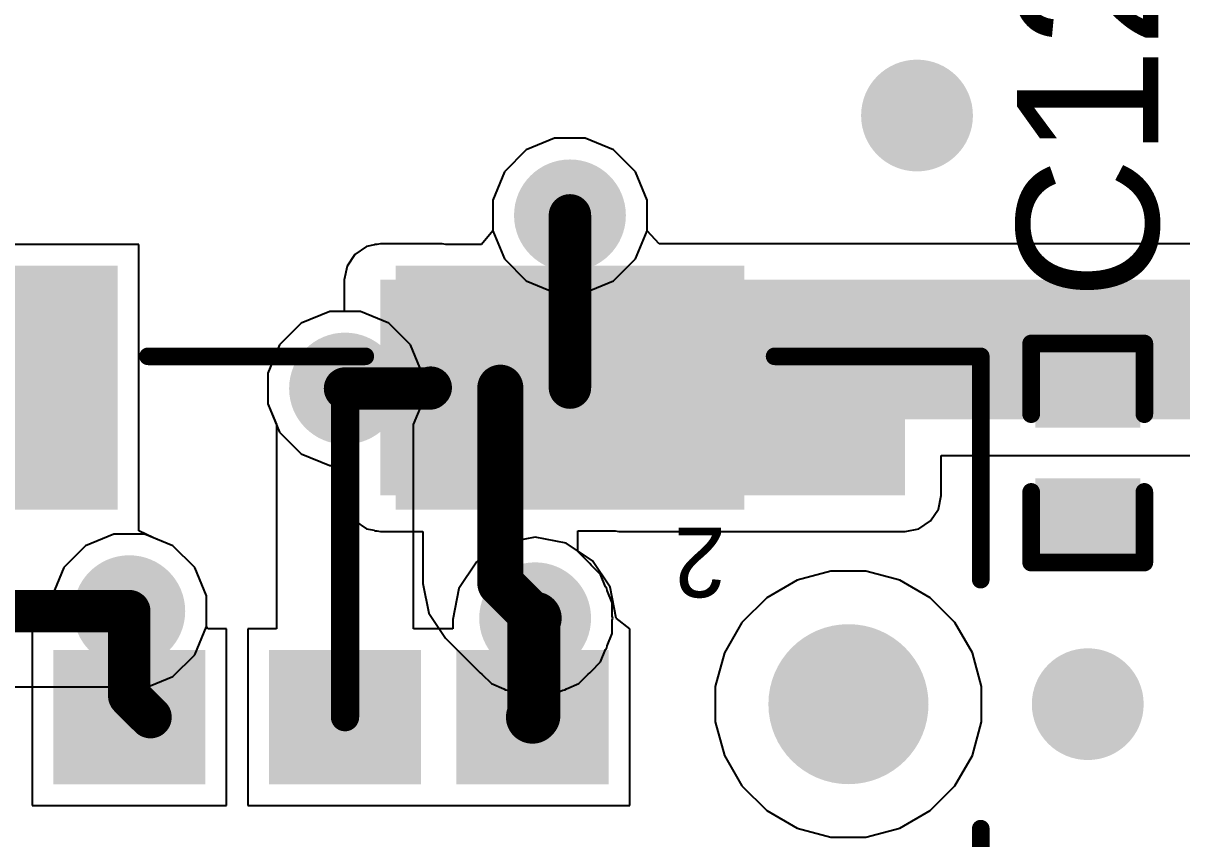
# Model space of a CAD drawing. Header units: millimetres. Extents: x 0 to 172, y 0 to 138.
# Drawn here: x 144.98 to 153.3, y 60.82 to 66.68 of the extents above; entities that cross this region are included whole.
import ezdxf

# ---------------------------------------------------------------- set-up
doc = ezdxf.new("R2010")
doc.units = ezdxf.units.MM
for name, color, linetype in [('BottomLayer', 5, 'Continuous'), ('BottomPaste', 16, 'Continuous'), ('BottomSolder', 6, 'Continuous'), ('PadHoleLayer', 156, 'Continuous'), ('TopLayer', 1, 'Continuous'), ('TopOverlay', 2, 'Continuous'), ('TopPaste', 8, 'Continuous'), ('TopSolder', 216, 'Continuous'), ('ViaHoleLayer', 16, 'Continuous')]:
    doc.layers.add(name, color=color, linetype=linetype)
doc.styles.add('Arial', font='', dxfattribs={"height": 0.2})
doc.styles.get('Arial').set_extended_font_data('Arial')

# ---------------------------------------------------------------- blocks, each defined once
blk = doc.blocks.new('R___0603_B_92')
at = {"layer": 'BottomLayer'}
for points in [[(-1.143, -0.4445), (-1.143, 0.4445), (-0.381, 0.4445), (-0.381, -0.4445)], [(0.381, -0.4445), (0.381, 0.4445), (1.143, 0.4445), (1.143, -0.4445)]]:
    blk.add_hatch(color=5, dxfattribs=at).paths.add_polyline_path(points)
at = {"layer": 'BottomPaste'}
for points in [[(-1.143, -0.4445), (-1.143, 0.4445), (-0.381, 0.4445), (-0.381, -0.4445)], [(0.381, -0.4445), (0.381, 0.4445), (1.143, 0.4445), (1.143, -0.4445)]]:
    blk.add_hatch(color=16, dxfattribs=at).paths.add_polyline_path(points)
at = {"layer": 'BottomSolder'}
for points in [[(-1.2446, -0.5461), (-1.2446, 0.5461), (-0.2794, 0.5461), (-0.2794, -0.5461)], [(0.2794, -0.5461), (0.2794, 0.5461), (1.2446, 0.5461), (1.2446, -0.5461)]]:
    blk.add_hatch(color=6, dxfattribs=at).paths.add_polyline_path(points)
blk = doc.blocks.new('R___0603_B_93')
at = {"layer": 'BottomLayer'}
for points in [[(-1.143, -0.4445), (-1.143, 0.4445), (-0.381, 0.4445), (-0.381, -0.4445)], [(0.381, -0.4445), (0.381, 0.4445), (1.143, 0.4445), (1.143, -0.4445)]]:
    blk.add_hatch(color=5, dxfattribs=at).paths.add_polyline_path(points)
at = {"layer": 'BottomPaste'}
for points in [[(-1.143, -0.4445), (-1.143, 0.4445), (-0.381, 0.4445), (-0.381, -0.4445)], [(0.381, -0.4445), (0.381, 0.4445), (1.143, 0.4445), (1.143, -0.4445)]]:
    blk.add_hatch(color=16, dxfattribs=at).paths.add_polyline_path(points)
at = {"layer": 'BottomSolder'}
for points in [[(-1.2446, -0.5461), (-1.2446, 0.5461), (-0.2794, 0.5461), (-0.2794, -0.5461)], [(0.2794, -0.5461), (0.2794, 0.5461), (1.2446, 0.5461), (1.2446, -0.5461)]]:
    blk.add_hatch(color=6, dxfattribs=at).paths.add_polyline_path(points)
blk = doc.blocks.new('R___0603_B_94')
at = {"layer": 'BottomLayer'}
for points in [[(-1.143, -0.4445), (-1.143, 0.4445), (-0.381, 0.4445), (-0.381, -0.4445)], [(0.381, -0.4445), (0.381, 0.4445), (1.143, 0.4445), (1.143, -0.4445)]]:
    blk.add_hatch(color=5, dxfattribs=at).paths.add_polyline_path(points)
at = {"layer": 'BottomPaste'}
for points in [[(-1.143, -0.4445), (-1.143, 0.4445), (-0.381, 0.4445), (-0.381, -0.4445)], [(0.381, -0.4445), (0.381, 0.4445), (1.143, 0.4445), (1.143, -0.4445)]]:
    blk.add_hatch(color=16, dxfattribs=at).paths.add_polyline_path(points)
at = {"layer": 'BottomSolder'}
for points in [[(-1.2446, -0.5461), (-1.2446, 0.5461), (-0.2794, 0.5461), (-0.2794, -0.5461)], [(0.2794, -0.5461), (0.2794, 0.5461), (1.2446, 0.5461), (1.2446, -0.5461)]]:
    blk.add_hatch(color=6, dxfattribs=at).paths.add_polyline_path(points)
blk = doc.blocks.new('2199230_3_257')
at = {"layer": 'BottomSolder'}
h = blk.add_hatch(color=6, dxfattribs=at)
edge = h.paths.add_edge_path()
edge.add_arc((-10, -1.5), 0.1016, 0, 360)
at = {"layer": 'PadHoleLayer'}
h = blk.add_hatch(color=156, dxfattribs=at)
edge = h.paths.add_edge_path()
edge.add_arc((-10, -1.5), 0.575, 0, 360)
at = {"layer": 'TopLayer'}
for points in [[(-9.15, -3), (-8.85, -3), (-8.85, -4.55), (-9.15, -4.55)], [(-8.65, -3), (-8.35, -3), (-8.35, -4.55), (-8.65, -4.55)], [(-8.15, -3), (-7.85, -3), (-7.85, -4.55), (-8.15, -4.55)], [(-7.65, -3), (-7.35, -3), (-7.35, -4.55), (-7.65, -4.55)], [(-7.15, -3), (-6.85, -3), (-6.85, -4.55), (-7.15, -4.55)], [(-4.65, -3), (-4.35, -3), (-4.35, -4.55), (-4.65, -4.55)], [(-4.15, -3), (-3.85, -3), (-3.85, -4.55), (-4.15, -4.55)]]:
    blk.add_hatch(color=1, dxfattribs=at).paths.add_polyline_path(points)
at = {"layer": 'TopPaste'}
for points in [[(-9.15, -3), (-8.85, -3), (-8.85, -4.55), (-9.15, -4.55)], [(-8.65, -3), (-8.35, -3), (-8.35, -4.55), (-8.65, -4.55)], [(-8.15, -3), (-7.85, -3), (-7.85, -4.55), (-8.15, -4.55)], [(-7.65, -3), (-7.35, -3), (-7.35, -4.55), (-7.65, -4.55)], [(-7.15, -3), (-6.85, -3), (-6.85, -4.55), (-7.15, -4.55)], [(-4.65, -3), (-4.35, -3), (-4.35, -4.55), (-4.65, -4.55)], [(-4.15, -3), (-3.85, -3), (-3.85, -4.55), (-4.15, -4.55)]]:
    blk.add_hatch(color=8, dxfattribs=at).paths.add_polyline_path(points)
at = {"layer": 'TopSolder'}
h = blk.add_hatch(color=216, dxfattribs=at)
edge = h.paths.add_edge_path()
edge.add_arc((-10, -1.5), 0.1016, 0, 360)
for points in [[(-9.2516, -2.8984), (-8.7484, -2.8984), (-8.7484, -4.6516), (-9.2516, -4.6516)], [(-8.7516, -2.8984), (-8.2484, -2.8984), (-8.2484, -4.6516), (-8.7516, -4.6516)], [(-8.2516, -2.8984), (-7.7484, -2.8984), (-7.7484, -4.6516), (-8.2516, -4.6516)], [(-7.7516, -2.8984), (-7.2484, -2.8984), (-7.2484, -4.6516), (-7.7516, -4.6516)], [(-7.2516, -2.8984), (-6.7484, -2.8984), (-6.7484, -4.6516), (-7.2516, -4.6516)], [(-4.7516, -2.8984), (-4.2484, -2.8984), (-4.2484, -4.6516), (-4.7516, -4.6516)], [(-4.2516, -2.8984), (-3.7484, -2.8984), (-3.7484, -4.6516), (-4.2516, -4.6516)]]:
    blk.add_hatch(color=216, dxfattribs=at).paths.add_polyline_path(points)
at = {"layer": 'TopOverlay', "const_width": 0.127}
for points in [[(-10.95, 1.305), (-10.95, -0.605)], [(-10.95, -2.395), (-10.95, -4)], [(-9.47, -4), (-10.95, -4)], [(-4.97, -4), (-6.53, -4)]]:
    blk.add_lwpolyline(points, dxfattribs=at)
at = {"layer": 'TopOverlay', "const_width": 0.0635}
for points in [[(-10.9818, -0.605, 1), (-10.9183, -0.605, 1)], [(-10.9818, -2.395, 1), (-10.9183, -2.395, 1)], [(-10.9818, -4, 1), (-10.9183, -4, 1)], [(-10.9818, -4, 1), (-10.9183, -4, 1)], [(-9.5017, -4, 1), (-9.4382, -4, 1)], [(-6.5617, -4, 1), (-6.4982, -4, 1)], [(-5.0018, -4, 1), (-4.9383, -4, 1)]]:
    blk.add_lwpolyline(points, format="xyb", close=True, dxfattribs=at)
at = {"layer": 'TopOverlay'}
blk.add_text('2', height=0.5, dxfattribs=at).set_placement((-9.1186, -2.7686))
blk = doc.blocks.new('C___0402_311')
at = {"layer": 'TopLayer'}
for points in [[(-0.6985, -0.3175), (-0.6985, 0.3175), (-0.2413, 0.3175), (-0.2413, -0.3175)], [(0.2413, -0.3175), (0.2413, 0.3175), (0.6985, 0.3175), (0.6985, -0.3175)]]:
    blk.add_hatch(color=1, dxfattribs=at).paths.add_polyline_path(points)
at = {"layer": 'TopPaste'}
for points in [[(-0.6985, -0.3175), (-0.6985, 0.3175), (-0.2413, 0.3175), (-0.2413, -0.3175)], [(0.2413, -0.3175), (0.2413, 0.3175), (0.6985, 0.3175), (0.6985, -0.3175)]]:
    blk.add_hatch(color=8, dxfattribs=at).paths.add_polyline_path(points)
at = {"layer": 'TopSolder'}
for points in [[(-0.7585, -0.3775), (-0.7585, 0.3775), (-0.1813, 0.3775), (-0.1813, -0.3775)], [(0.1813, -0.3775), (0.1813, 0.3775), (0.7585, 0.3775), (0.7585, -0.3775)]]:
    blk.add_hatch(color=216, dxfattribs=at).paths.add_polyline_path(points)
at = {"layer": 'TopOverlay', "const_width": 0.127}
for points in [[(-0.7874, 0.4064), (-0.7874, -0.4064)], [(-0.7874, 0.4064), (-0.2794, 0.4064)], [(0.2794, 0.4064), (0.7874, 0.4064)], [(0.7874, 0.4064), (0.7874, -0.4064)], [(-0.7874, -0.4064), (-0.2794, -0.4064)], [(0.2794, -0.4064), (0.7874, -0.4064)]]:
    blk.add_lwpolyline(points, dxfattribs=at)
at = {"layer": 'TopOverlay', "const_width": 0.0635}
for points in [[(-0.8191, 0.4064, 1), (-0.7556, 0.4064, 1)], [(-0.8191, 0.4064, 1), (-0.7556, 0.4064, 1)], [(-0.3111, 0.4064, 1), (-0.2477, 0.4064, 1)], [(0.2477, 0.4064, 1), (0.3111, 0.4064, 1)], [(0.7556, 0.4064, 1), (0.8191, 0.4064, 1)], [(0.7556, 0.4064, 1), (0.8191, 0.4064, 1)], [(-0.8191, -0.4064, 1), (-0.7556, -0.4064, 1)], [(-0.8191, -0.4064, 1), (-0.7556, -0.4064, 1)], [(-0.3111, -0.4064, 1), (-0.2477, -0.4064, 1)], [(0.2477, -0.4064, 1), (0.3111, -0.4064, 1)], [(0.7556, -0.4064, 1), (0.8191, -0.4064, 1)], [(0.7556, -0.4064, 1), (0.8191, -0.4064, 1)]]:
    blk.add_lwpolyline(points, format="xyb", close=True, dxfattribs=at)

msp = doc.modelspace()

# ---------------------------------------------------------------- hatches: boundary and pattern name
at = {"layer": 'BottomLayer'}
h = msp.add_hatch(color=5, dxfattribs=at)
edge = h.paths.add_edge_path()
edge.add_arc((151.4024, 66.0208), 0.3, 0, 360)
h = msp.add_hatch(color=5, dxfattribs=at)
edge = h.paths.add_edge_path()
edge.add_arc((148.91, 65.3034), 0.3, 0, 360)
h = msp.add_hatch(color=5, dxfattribs=at)
edge = h.paths.add_edge_path()
edge.add_arc((147.2946, 64.0588), 0.3, 0, 360)
h = msp.add_hatch(color=5, dxfattribs=at)
edge = h.paths.add_edge_path()
edge.add_arc((145.7452, 62.4586), 0.3, 0, 360)
h = msp.add_hatch(color=5, dxfattribs=at)
edge = h.paths.add_edge_path()
edge.add_arc((148.66, 62.4078), 0.3, 0, 360)
h = msp.add_hatch(color=5, dxfattribs=at)
edge = h.paths.add_edge_path()
edge.add_arc((152.6286, 61.79), 0.3, 0, 360)
at = {"layer": 'BottomSolder'}
h = msp.add_hatch(color=6, dxfattribs=at)
edge = h.paths.add_edge_path()
edge.add_arc((151.4024, 66.0208), 0.4016, 0, 360)
h = msp.add_hatch(color=6, dxfattribs=at)
edge = h.paths.add_edge_path()
edge.add_arc((148.91, 65.3034), 0.4016, 0, 360)
h = msp.add_hatch(color=6, dxfattribs=at)
edge = h.paths.add_edge_path()
edge.add_arc((147.2946, 64.0588), 0.4016, 0, 360)
h = msp.add_hatch(color=6, dxfattribs=at)
edge = h.paths.add_edge_path()
edge.add_arc((145.7452, 62.4586), 0.4016, 0, 360)
h = msp.add_hatch(color=6, dxfattribs=at)
edge = h.paths.add_edge_path()
edge.add_arc((148.66, 62.4078), 0.4016, 0, 360)
h = msp.add_hatch(color=6, dxfattribs=at)
edge = h.paths.add_edge_path()
edge.add_arc((152.6286, 61.79), 0.4016, 0, 360)
at = {"layer": 'TopLayer'}
h = msp.add_hatch(color=1, dxfattribs=at)
edge = h.paths.add_edge_path()
edge.add_arc((151.4024, 66.0208), 0.3, 0, 360)
h = msp.add_hatch(color=1, dxfattribs=at)
edge = h.paths.add_edge_path()
edge.add_arc((148.91, 65.3034), 0.3, 0, 360)
for points in [[(147.5486, 63.29), (147.993, 63.29), (147.993, 64.84), (147.5486, 64.84)], [(149.26, 63.8364), (158.1312, 63.8364), (158.1312, 64.84), (149.26, 64.84)], [(149.26, 63.29), (151.3166, 63.29), (151.3166, 64.84), (149.26, 64.84)]]:
    msp.add_hatch(color=1, dxfattribs=at).paths.add_polyline_path(points)
h = msp.add_hatch(color=1, dxfattribs=at)
edge = h.paths.add_edge_path()
edge.add_arc((147.2946, 64.0588), 0.3, 0, 360)
h = msp.add_hatch(color=1, dxfattribs=at)
edge = h.paths.add_edge_path()
edge.add_arc((145.7452, 62.4586), 0.3, 0, 360)
h = msp.add_hatch(color=1, dxfattribs=at)
edge = h.paths.add_edge_path()
edge.add_arc((148.66, 62.4078), 0.3, 0, 360)
h = msp.add_hatch(color=1, dxfattribs=at)
edge = h.paths.add_edge_path()
edge.add_arc((152.6286, 61.79), 0.3, 0, 360)
at = {"layer": 'TopSolder'}
h = msp.add_hatch(color=216, dxfattribs=at)
edge = h.paths.add_edge_path()
edge.add_arc((151.4024, 66.0208), 0.4016, 0, 360)
h = msp.add_hatch(color=216, dxfattribs=at)
edge = h.paths.add_edge_path()
edge.add_arc((148.91, 65.3034), 0.4016, 0, 360)
h = msp.add_hatch(color=216, dxfattribs=at)
edge = h.paths.add_edge_path()
edge.add_arc((147.2946, 64.0588), 0.4016, 0, 360)
h = msp.add_hatch(color=216, dxfattribs=at)
edge = h.paths.add_edge_path()
edge.add_arc((145.7452, 62.4586), 0.4016, 0, 360)
h = msp.add_hatch(color=216, dxfattribs=at)
edge = h.paths.add_edge_path()
edge.add_arc((148.66, 62.4078), 0.4016, 0, 360)
h = msp.add_hatch(color=216, dxfattribs=at)
edge = h.paths.add_edge_path()
edge.add_arc((152.6286, 61.79), 0.4016, 0, 360)
at = {"layer": 'ViaHoleLayer'}
h = msp.add_hatch(color=16, dxfattribs=at)
edge = h.paths.add_edge_path()
edge.add_arc((151.4024, 66.0208), 0.15, 0, 360)
h = msp.add_hatch(color=16, dxfattribs=at)
edge = h.paths.add_edge_path()
edge.add_arc((148.91, 65.3034), 0.15, 0, 360)
h = msp.add_hatch(color=16, dxfattribs=at)
edge = h.paths.add_edge_path()
edge.add_arc((147.2946, 64.0588), 0.15, 0, 360)
h = msp.add_hatch(color=16, dxfattribs=at)
edge = h.paths.add_edge_path()
edge.add_arc((145.7452, 62.4586), 0.15, 0, 360)
h = msp.add_hatch(color=16, dxfattribs=at)
edge = h.paths.add_edge_path()
edge.add_arc((148.66, 62.4078), 0.15, 0, 360)
h = msp.add_hatch(color=16, dxfattribs=at)
edge = h.paths.add_edge_path()
edge.add_arc((152.6286, 61.79), 0.15, 0, 360)

# ---------------------------------------------------------------- linework, layer by layer
at = {"layer": 'BottomLayer'}
for p, q in [((148.7998, 65.8574), (148.5962, 65.7731)), ((149.0202, 65.8574), (148.7998, 65.8574)), ((149.2238, 65.7731), (149.0202, 65.8574)), ((148.5962, 65.7731), (148.4403, 65.6172)), ((149.3797, 65.6172), (149.2238, 65.7731)), ((148.4403, 65.6172), (148.356, 65.4136)), ((149.464, 65.4136), (149.3797, 65.6172)), ((148.356, 65.4136), (148.356, 65.1932)), ((149.464, 65.1932), (149.464, 65.4136)), ((148.356, 65.1932), (148.4403, 64.9896)), ((149.3797, 64.9896), (149.464, 65.1932)), ((148.4403, 64.9896), (148.5962, 64.8337)), ((149.2238, 64.8337), (149.3797, 64.9896)), ((148.5962, 64.8337), (148.7998, 64.7494)), ((149.0202, 64.7494), (149.2238, 64.8337)), ((148.7998, 64.7494), (149.0202, 64.7494)), ((147.1844, 64.6128), (146.9808, 64.5285)), ((147.4048, 64.6128), (147.1844, 64.6128)), ((147.6084, 64.5285), (147.4048, 64.6128)), ((146.9808, 64.5285), (146.8249, 64.3726)), ((147.7643, 64.3726), (147.6084, 64.5285)), ((146.8249, 64.3726), (146.7406, 64.169)), ((147.8486, 64.169), (147.7643, 64.3726)), ((146.7406, 64.169), (146.7406, 63.9486)), ((147.8486, 63.9486), (147.8486, 64.169)), ((146.7406, 63.9486), (146.8025, 63.7991)), ((147.7867, 63.7991), (147.8486, 63.9486)), ((146.8025, 63.7991), (146.8025, 62.3316)), ((147.7867, 62.3316), (147.7867, 63.7991)), ((145.635, 63.0126), (145.4314, 62.9283)), ((145.8554, 63.0126), (145.635, 63.0126)), ((146.059, 62.9283), (145.8554, 63.0126)), ((148.66, 62.9905), (148.437, 62.9461)), ((148.883, 62.9461), (148.66, 62.9905)), ((145.4314, 62.9283), (145.2755, 62.7724)), ((146.2149, 62.7724), (146.059, 62.9283)), ((148.437, 62.9461), (148.248, 62.8198)), ((149.072, 62.8198), (148.883, 62.9461)), ((145.2755, 62.7724), (145.1912, 62.5688)), ((146.2992, 62.5688), (146.2149, 62.7724)), ((148.2384, 62.8102), (148.1121, 62.6212)), ((148.248, 62.8198), (148.2384, 62.8102)), ((149.1983, 62.6308), (149.072, 62.8198)), ((150.7841, 62.746), (150.541, 62.6809)), ((151.0359, 62.746), (150.7841, 62.746)), ((151.279, 62.6809), (151.0359, 62.746)), ((150.541, 62.6809), (150.323, 62.555)), ((151.497, 62.555), (151.279, 62.6809)), ((148.1121, 62.6212), (148.0677, 62.3982)), ((149.2427, 62.4078), (149.1983, 62.6308)), ((145.1912, 62.5688), (145.1912, 62.3484)), ((146.2992, 62.3484), (146.2992, 62.5688)), ((150.323, 62.555), (150.145, 62.377)), ((151.675, 62.377), (151.497, 62.555)), ((149.3393, 62.3316), (149.2427, 62.4078)), ((145.18, 62.3316), (145.0467, 62.3316)), ((145.0467, 62.3316), (145.0467, 61.0616)), ((145.1912, 62.3484), (145.18, 62.3316)), ((146.3104, 62.3316), (146.2992, 62.3484)), ((146.4437, 62.3316), (146.3104, 62.3316)), ((146.4437, 61.0616), (146.4437, 62.3316)), ((146.8025, 62.3316), (146.5961, 62.3316)), ((146.5961, 62.3316), (146.5961, 61.0616)), ((148.0677, 62.3316), (147.7867, 62.3316)), ((148.0677, 62.3982), (148.0677, 62.3316)), ((149.3393, 61.0616), (149.3393, 62.3316)), ((149.3393, 62.3316), (149.3393, 62.3316)), ((150.145, 62.377), (150.0191, 62.159)), ((151.8009, 62.159), (151.675, 62.377)), ((150.0191, 62.159), (149.954, 61.9159)), ((151.866, 61.9159), (151.8009, 62.159)), ((149.954, 61.9159), (149.954, 61.6641)), ((151.866, 61.6641), (151.866, 61.9159)), ((149.954, 61.6641), (150.0191, 61.421)), ((151.8009, 61.421), (151.866, 61.6641)), ((150.0191, 61.421), (150.145, 61.203)), ((151.675, 61.203), (151.8009, 61.421)), ((150.145, 61.203), (150.323, 61.025)), ((151.497, 61.025), (151.675, 61.203)), ((145.0467, 61.0616), (146.4437, 61.0616)), ((146.5961, 61.0616), (149.3393, 61.0616)), ((150.323, 61.025), (150.541, 60.8991)), ((151.279, 60.8991), (151.497, 61.025)), ((150.541, 60.8991), (150.7841, 60.834)), ((150.7841, 60.834), (151.0359, 60.834)), ((151.0359, 60.834), (151.279, 60.8991))]:
    msp.add_line(p, q, dxfattribs=at)
for points, const_width in [([(147.2946, 61.6966), (147.2946, 64.0588)], 0.2032), ([(145.7452, 61.849), (145.7452, 62.4586)], 0.3048), ([(148.6504, 62.3982), (148.66, 62.4078)], 0.381), ([(148.6504, 61.7062), (148.6504, 62.3982)], 0.381), ([(145.7452, 61.849), (145.8976, 61.6966)], 0.3048), ([(148.6408, 61.6966), (148.6504, 61.7062)], 0.381)]:
    msp.add_lwpolyline(points, dxfattribs=dict(at, const_width=const_width))
for points, const_width in [([(147.2438, 64.0588, 1), (147.3454, 64.0588, 1)], 0.1016), ([(145.669, 62.4586, 1), (145.8214, 62.4586, 1)], 0.1524), ([(148.5551, 62.3982, 1), (148.7456, 62.3982, 1)], 0.1905), ([(148.5551, 62.3982, 1), (148.7456, 62.3982, 1)], 0.1905), ([(148.5647, 62.4078, 1), (148.7552, 62.4078, 1)], 0.1905), ([(145.669, 61.849, 1), (145.8214, 61.849, 1)], 0.1524), ([(145.669, 61.849, 1), (145.8214, 61.849, 1)], 0.1524), ([(145.8214, 61.6966, 1), (145.9738, 61.6966, 1)], 0.1524), ([(148.5455, 61.6966, 1), (148.7361, 61.6966, 1)], 0.1905), ([(148.5551, 61.7062, 1), (148.7456, 61.7062, 1)], 0.1905), ([(148.5551, 61.7062, 1), (148.7456, 61.7062, 1)], 0.1905), ([(147.2438, 61.6966, 1), (147.3454, 61.6966, 1)], 0.1016)]:
    msp.add_lwpolyline(points, format="xyb", close=True, dxfattribs=dict(at, const_width=const_width))
at = {"layer": 'TopLayer'}
for p, q in [((148.7998, 65.8574), (148.5962, 65.7731)), ((149.0202, 65.8574), (148.7998, 65.8574)), ((149.2238, 65.7731), (149.0202, 65.8574)), ((148.5962, 65.7731), (148.4403, 65.6172)), ((149.3797, 65.6172), (149.2238, 65.7731)), ((148.4403, 65.6172), (148.356, 65.4136)), ((149.464, 65.4136), (149.3797, 65.6172)), ((148.356, 65.4136), (148.356, 65.1932)), ((149.464, 65.1932), (149.464, 65.4136)), ((148.356, 65.1932), (148.2749, 65.094)), ((149.5501, 65.099), (149.464, 65.1932)), ((145.814, 65.094), (142.5744, 65.094)), ((145.814, 63.036), (145.814, 65.094)), ((147.4495, 65.0793), (147.3655, 65.0231)), ((147.506, 65.0905), (147.4495, 65.0793)), ((147.5236, 65.094), (147.506, 65.094)), ((147.506, 65.094), (147.506, 65.0905)), ((147.5486, 65.099), (147.5236, 65.094)), ((147.993, 65.099), (147.5486, 65.099)), ((148.0181, 65.094), (147.993, 65.099)), ((148.2749, 65.094), (148.0181, 65.094)), ((153.7412, 65.099), (149.5501, 65.099)), ((147.3655, 65.0231), (147.3093, 64.9391)), ((147.3093, 64.9391), (147.2896, 64.84)), ((147.2896, 64.84), (147.2896, 64.6128)), ((147.1844, 64.6128), (146.9808, 64.5285)), ((147.2896, 64.6128), (147.1844, 64.6128)), ((146.9808, 64.5285), (146.8249, 64.3726)), ((146.8249, 64.3726), (146.7406, 64.169)), ((146.7406, 64.169), (146.7406, 63.9486)), ((146.7406, 63.9486), (146.8249, 63.745)), ((146.8249, 63.745), (146.9808, 63.5891)), ((146.9808, 63.5891), (147.1844, 63.5048)), ((151.5756, 63.29), (151.5756, 63.5774)), ((151.5756, 63.5774), (157.4792, 63.5774)), ((147.1844, 63.5048), (147.2896, 63.5048)), ((147.2896, 63.5048), (147.2896, 63.29)), ((147.2896, 63.29), (147.3093, 63.1909)), ((151.5558, 63.1909), (151.5756, 63.29)), ((147.3093, 63.1909), (147.3655, 63.1069)), ((151.4997, 63.1069), (151.5558, 63.1909)), ((147.3655, 63.1069), (147.4495, 63.0507)), ((151.4157, 63.0507), (151.4997, 63.1069)), ((145.9202, 62.9858), (145.814, 63.036)), ((147.4495, 63.0507), (147.506, 63.0395)), ((147.506, 63.0395), (147.506, 63.036)), ((147.506, 63.036), (147.5236, 63.036)), ((147.5236, 63.036), (147.5486, 63.031)), ((147.5486, 63.031), (147.8532, 63.031)), ((147.8532, 63.031), (147.8532, 62.6578)), ((148.9668, 62.8884), (148.9668, 63.036)), ((148.9668, 63.036), (149.235, 63.036)), ((149.235, 63.036), (149.26, 63.031)), ((149.26, 63.031), (151.3166, 63.031)), ((151.3166, 63.031), (151.4157, 63.0507)), ((146.059, 62.9283), (145.9202, 62.9858)), ((146.2149, 62.7724), (146.059, 62.9283)), ((149.0537, 62.8015), (148.9668, 62.8884)), ((146.2992, 62.5688), (146.2149, 62.7724)), ((149.0617, 62.7896), (149.0537, 62.8015)), ((149.1297, 62.7216), (149.0617, 62.7896)), ((150.7841, 62.746), (150.541, 62.6809)), ((151.0359, 62.746), (150.7841, 62.746)), ((151.279, 62.6809), (151.0359, 62.746)), ((147.8532, 62.6578), (147.8956, 62.4447)), ((149.1664, 62.6328), (149.1297, 62.7216)), ((150.541, 62.6809), (150.323, 62.555)), ((151.497, 62.555), (151.279, 62.6809)), ((149.1744, 62.6209), (149.1664, 62.6328)), ((149.1772, 62.6068), (149.1744, 62.6209)), ((149.214, 62.518), (149.1772, 62.6068)), ((146.2992, 62.3484), (146.2992, 62.5688)), ((149.214, 62.4219), (149.214, 62.518)), ((150.323, 62.555), (150.145, 62.377)), ((151.675, 62.377), (151.497, 62.555)), ((147.8956, 62.4447), (148.0163, 62.2641)), ((149.2168, 62.4078), (149.214, 62.4219)), ((149.214, 62.3937), (149.2168, 62.4078)), ((146.2149, 62.1448), (146.2992, 62.3484)), ((149.214, 62.2976), (149.214, 62.3937)), ((150.145, 62.377), (150.0191, 62.159)), ((151.8009, 62.159), (151.675, 62.377)), ((148.0163, 62.2641), (148.2663, 62.0141)), ((149.1772, 62.2088), (149.214, 62.2976)), ((149.1297, 62.094), (149.1664, 62.1828)), ((149.1664, 62.1828), (149.1744, 62.1947)), ((149.1744, 62.1947), (149.1772, 62.2088)), ((150.0191, 62.159), (149.954, 61.9159)), ((151.866, 61.9159), (151.8009, 62.159)), ((146.059, 61.9889), (146.2149, 62.1448)), ((149.0617, 62.026), (149.1297, 62.094)), ((148.2663, 62.0141), (148.2782, 62.0061)), ((148.2782, 62.0061), (148.3462, 61.9381)), ((148.9738, 61.9381), (149.0418, 62.0061)), ((149.0418, 62.0061), (149.0537, 62.0141)), ((149.0537, 62.0141), (149.0617, 62.026)), ((144.3306, 61.9148), (145.6105, 61.9148)), ((145.6105, 61.9148), (145.635, 61.9046)), ((145.8554, 61.9046), (146.059, 61.9889)), ((148.3462, 61.9381), (148.435, 61.9014)), ((148.885, 61.9014), (148.9738, 61.9381)), ((149.954, 61.9159), (149.954, 61.6641)), ((151.866, 61.6641), (151.866, 61.9159)), ((145.635, 61.9046), (145.8554, 61.9046)), ((148.435, 61.9014), (148.4469, 61.8934)), ((148.4469, 61.8934), (148.461, 61.8906)), ((148.461, 61.8906), (148.5498, 61.8538)), ((148.5498, 61.8538), (148.6459, 61.8538)), ((148.6459, 61.8538), (148.66, 61.851)), ((148.66, 61.851), (148.6741, 61.8538)), ((148.6741, 61.8538), (148.7702, 61.8538)), ((148.7702, 61.8538), (148.859, 61.8906)), ((148.859, 61.8906), (148.8731, 61.8934)), ((148.8731, 61.8934), (148.885, 61.9014)), ((149.954, 61.6641), (150.0191, 61.421)), ((151.8009, 61.421), (151.866, 61.6641)), ((150.0191, 61.421), (150.145, 61.203)), ((151.675, 61.203), (151.8009, 61.421)), ((150.145, 61.203), (150.323, 61.025)), ((151.497, 61.025), (151.675, 61.203)), ((150.323, 61.025), (150.541, 60.8991)), ((151.279, 60.8991), (151.497, 61.025)), ((150.541, 60.8991), (150.7841, 60.834)), ((150.7841, 60.834), (151.0359, 60.834)), ((151.0359, 60.834), (151.279, 60.8991))]:
    msp.add_line(p, q, dxfattribs=at)
for points, const_width in [([(148.91, 64.065), (148.91, 65.3034)], 0.3048), ([(147.2946, 64.0588), (147.9038, 64.0588)], 0.3048), ([(147.9038, 64.0588), (147.91, 64.065)], 0.3048), ([(148.41, 62.6578), (148.41, 64.065)], 0.3302), ([(148.41, 62.6578), (148.66, 62.4078)], 0.3302), ([(144.3306, 62.4586), (145.7452, 62.4586)], 0.3048)]:
    msp.add_lwpolyline(points, dxfattribs=dict(at, const_width=const_width))
for points, const_width in [([(148.8338, 65.3034, 1), (148.9862, 65.3034, 1)], 0.1524), ([(147.2184, 64.0588, 1), (147.3708, 64.0588, 1)], 0.1524), ([(147.8276, 64.0588, 1), (147.98, 64.0588, 1)], 0.1524), ([(147.8276, 64.0588, 1), (147.98, 64.0588, 1)], 0.1524), ([(147.8338, 64.065, 1), (147.9862, 64.065, 1)], 0.1524), ([(148.3275, 64.065, 1), (148.4926, 64.065, 1)], 0.1651), ([(148.8338, 64.065, 1), (148.9862, 64.065, 1)], 0.1524), ([(148.3275, 62.6578, 1), (148.4926, 62.6578, 1)], 0.1651), ([(148.3275, 62.6578, 1), (148.4926, 62.6578, 1)], 0.1651), ([(145.669, 62.4586, 1), (145.8214, 62.4586, 1)], 0.1524), ([(148.5774, 62.4078, 1), (148.7425, 62.4078, 1)], 0.1651)]:
    msp.add_lwpolyline(points, format="xyb", close=True, dxfattribs=dict(at, const_width=const_width))

# ---------------------------------------------------------------- block references
for name, p, rotation in [('2199230_3_257', (140.91, 60.29), 180), ('C___0402_311', (152.6286, 63.5951), 90), ('R___0603_B_93', (145.7452, 60.9346), 90), ('R___0603_B_94', (147.2946, 60.9346), 90), ('R___0603_B_92', (148.6408, 60.9346), 90)]:
    msp.add_blockref(name, p, dxfattribs=dict(rotation=rotation))

# ---------------------------------------------------------------- texts
at = {"layer": 'TopOverlay', "style": 'Arial'}
msp.add_text('C123', height=1.016, rotation=90, dxfattribs=at).set_placement((153.1364, 64.6944))

doc.saveas('drawing.dxf')
